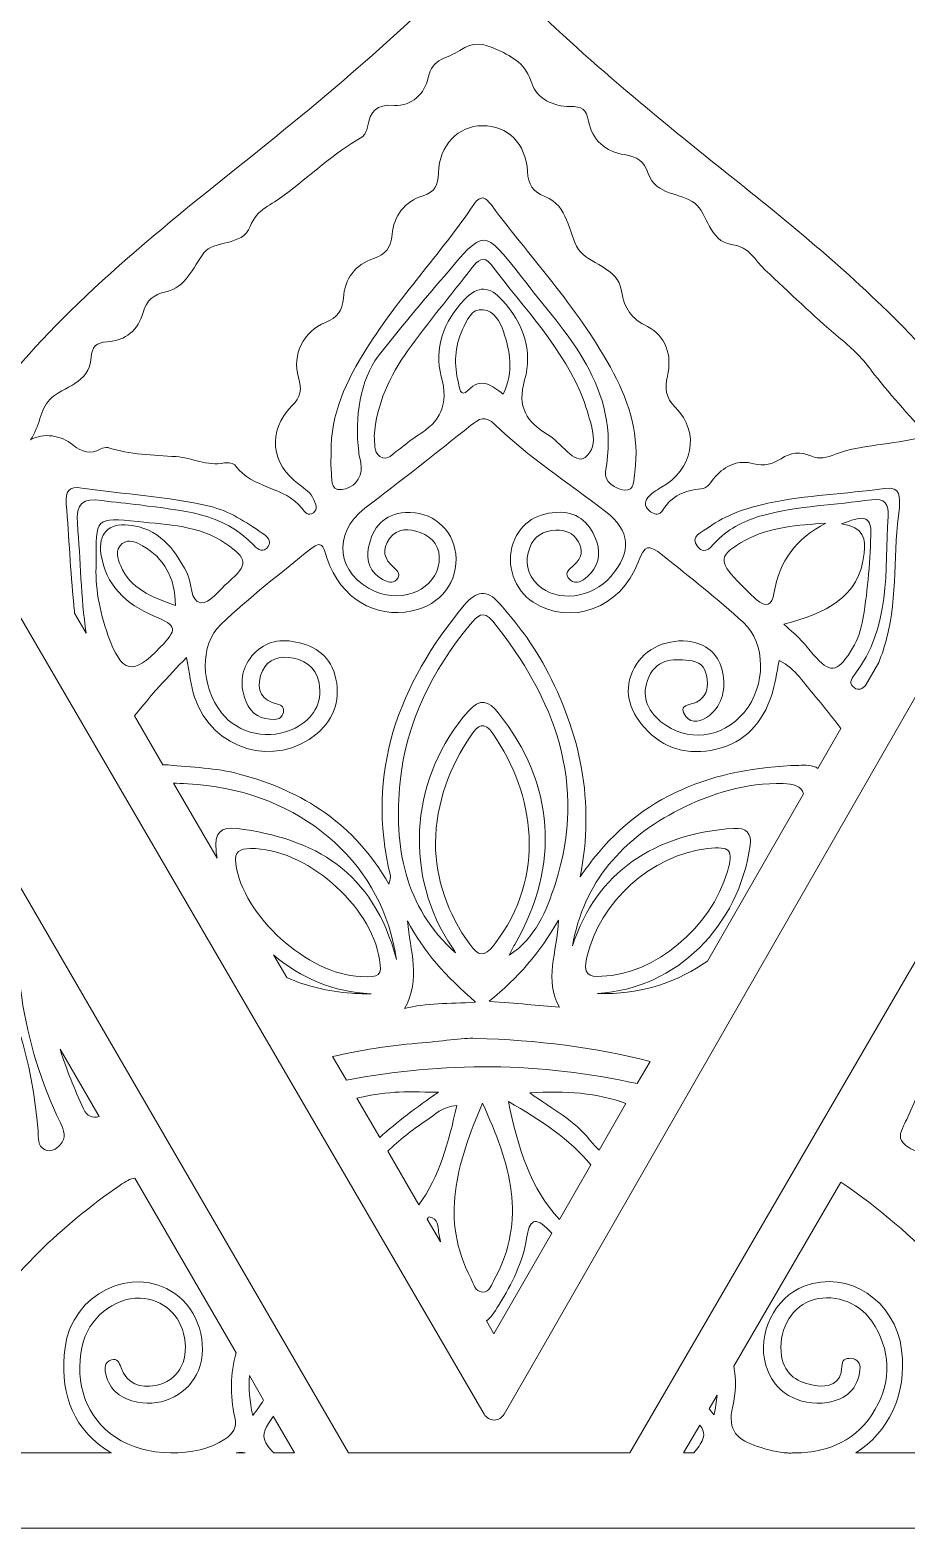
# Model space of a CAD drawing. Extents: x 13 to 5563, y -794 to -206.
# Drawn here: x 3843 to 4013.6, y -794.3 to -502.4 of the extents above; entities that cross this region are included whole.
import ezdxf

# ---------------------------------------------------------------- set-up
doc = ezdxf.new("R2010")
doc.units = 0
doc.header["$MEASUREMENT"] = 0
doc.layers.add('Layer 1', color=7, linetype='Continuous')

msp = doc.modelspace()

# ---------------------------------------------------------------- linework, layer by layer
at = {"layer": 'Layer 1', "lineweight": 0}
msp.add_lwpolyline([(3444.75, -794.32), (4419.25, -794.32), (4419.25, -205.68), (3444.75, -205.68), (3444.75, -794.32)], dxfattribs=at)
for points, knots in [([(3459.37, -220.3), (3459.37, -220.3), (3614.74, -220.3), (3614.74, -220.3), (3614.74, -220.3), (3751.76, -457.78), (3751.76, -457.78), (3751.77, -457.79), (3751.77, -457.79), (3751.77, -457.79), (3752.13, -458.41), (3752.79, -458.79), (3753.5, -458.79), (3754.22, -458.79), (3754.88, -458.41), (3755.24, -457.78), (3755.24, -457.78), (3892.45, -220.3), (3892.45, -220.3), (3892.45, -220.3), (3912.35, -220.3), (3912.35, -220.3), (3912.35, -220.3), (3766.42, -471.24), (3766.42, -471.24), (3766.42, -471.24), (3763.7, -475.92), (3763.7, -475.92), (3763.7, -475.92), (3762.06, -478.61), (3762.06, -478.61), (3761.63, -479.31), (3761.62, -480.2), (3762.04, -480.91), (3762.04, -480.91), (3763.36, -483.19), (3763.36, -483.19), (3763.36, -483.19), (3924.76, -760.62), (3924.76, -760.62), (3924.76, -760.62), (3931.46, -772.15), (3931.46, -772.15), (3931.86, -772.84), (3932.61, -773.27), (3933.41, -773.27), (3933.41, -773.27), (3933.41, -773.27), (3933.41, -773.27), (3934.22, -773.27), (3934.96, -772.84), (3935.36, -772.14), (3935.36, -772.14), (3942.02, -760.52), (3942.02, -760.52), (3942.02, -760.52), (4100.5, -483.93), (4100.5, -483.93), (4100.52, -483.88), (4100.55, -483.84), (4100.57, -483.79), (4100.57, -483.79), (4102.04, -480.76), (4102.04, -480.76), (4102.35, -480.14), (4102.34, -479.4), (4102.03, -478.78), (4102.03, -478.78), (4101.08, -476.85), (4101.08, -476.85), (4101.06, -476.81), (4101.04, -476.77), (4101.01, -476.73), (4101.01, -476.73), (3954.02, -220.3), (3954.02, -220.3), (3954.02, -220.3), (3970.38, -220.3), (3970.38, -220.3), (3970.38, -220.3), (4108.15, -459.06), (4108.15, -459.06), (4108.15, -459.06), (4108.15, -459.06), (4108.15, -459.07), (4108.51, -459.68), (4109.17, -460.06), (4109.88, -460.06), (4110.6, -460.06), (4111.26, -459.68), (4111.62, -459.06), (4111.62, -459.06), (4249.57, -220.3), (4249.57, -220.3), (4249.57, -220.3), (4404.63, -220.3), (4404.63, -220.3), (4404.63, -220.3), (4404.63, -243.59), (4404.63, -243.59), (4404.63, -243.59), (4267.88, -243.45), (4267.88, -243.45), (4267.88, -243.45), (4265.52, -243.45), (4265.52, -243.45), (4265.52, -243.45), (4265.52, -243.45), (4265.52, -243.45), (4264.79, -243.45), (4264.11, -243.85), (4263.76, -244.5), (4263.76, -244.5), (4262.44, -246.93), (4262.44, -246.93), (4262.44, -246.93), (4260.02, -251.16), (4260.02, -251.16), (4260.02, -251.16), (4114.9, -505.7), (4114.9, -505.7), (4114.54, -506.32), (4114.55, -507.09), (4114.91, -507.71), (4115.27, -508.32), (4115.93, -508.7), (4116.64, -508.7), (4116.64, -508.7), (4116.66, -508.7), (4116.66, -508.7), (4116.66, -508.7), (4404.63, -507.15), (4404.63, -507.15), (4404.63, -507.15), (4404.63, -536.28), (4404.63, -536.28), (4404.63, -536.28), (4402.11, -536.29), (4402.11, -536.29), (4402.11, -536.29), (4104.84, -537.49), (4104.84, -537.49), (4104.78, -537.49), (4104.73, -537.49), (4104.68, -537.5), (4104.68, -537.5), (4101.6, -537.73), (4101.6, -537.73), (4100.92, -537.78), (4100.29, -538.14), (4099.91, -538.72), (4099.91, -538.72), (4098.81, -540.36), (4098.81, -540.36), (4098.78, -540.4), (4098.76, -540.44), (4098.74, -540.48), (4098.74, -540.48), (4095.26, -546.45), (4095.26, -546.45), (4095.26, -546.45), (3959.86, -779.7), (3959.86, -779.7), (3959.86, -779.7), (3905.02, -779.7), (3905.02, -779.7), (3905.02, -779.7), (3766.73, -541.28), (3766.73, -541.28), (3766.7, -541.23), (3766.68, -541.19), (3766.65, -541.15), (3766.65, -541.15), (3764.92, -538.58), (3764.92, -538.58), (3764.53, -538.01), (3763.9, -537.65), (3763.21, -537.6), (3763.21, -537.6), (3761.23, -537.47), (3761.23, -537.47), (3761.19, -537.46), (3761.14, -537.46), (3761.09, -537.46), (3761.09, -537.46), (3754.18, -537.43), (3754.18, -537.43), (3754.18, -537.43), (3459.37, -536.12), (3459.37, -536.12), (3459.37, -536.12), (3459.37, -507.13), (3459.37, -507.13), (3459.37, -507.13), (3746.9, -508.68), (3746.9, -508.68), (3746.9, -508.68), (3746.91, -508.68), (3746.91, -508.68), (3747.62, -508.68), (3748.28, -508.3), (3748.64, -507.69), (3749.01, -507.07), (3749.01, -506.3), (3748.65, -505.68), (3748.65, -505.68), (3603.54, -251.16), (3603.54, -251.16), (3603.54, -251.16), (3601.15, -246.97), (3601.15, -246.97), (3601.15, -246.97), (3599.81, -244.5), (3599.81, -244.5), (3599.46, -243.85), (3598.78, -243.45), (3598.04, -243.45), (3598.04, -243.45), (3598.04, -243.45), (3598.04, -243.45), (3598.04, -243.45), (3595.68, -243.45), (3595.68, -243.45), (3595.68, -243.45), (3459.37, -243.59), (3459.37, -243.59), (3459.37, -243.59), (3459.37, -220.3), (3459.37, -220.3)], [0, 0, 0, 0, 1, 1, 1, 2, 2, 2, 3, 3, 3, 4, 4, 4, 5, 5, 5, 6, 6, 6, 7, 7, 7, 8, 8, 8, 9, 9, 9, 10, 10, 10, 11, 11, 11, 12, 12, 12, 13, 13, 13, 14, 14, 14, 15, 15, 15, 16, 16, 16, 17, 17, 17, 18, 18, 18, 19, 19, 19, 20, 20, 20, 21, 21, 21, 22, 22, 22, 23, 23, 23, 24, 24, 24, 25, 25, 25, 26, 26, 26, 27, 27, 27, 28, 28, 28, 29, 29, 29, 30, 30, 30, 31, 31, 31, 32, 32, 32, 33, 33, 33, 34, 34, 34, 35, 35, 35, 36, 36, 36, 37, 37, 37, 38, 38, 38, 39, 39, 39, 40, 40, 40, 41, 41, 41, 42, 42, 42, 43, 43, 43, 44, 44, 44, 45, 45, 45, 46, 46, 46, 47, 47, 47, 48, 48, 48, 49, 49, 49, 50, 50, 50, 51, 51, 51, 52, 52, 52, 53, 53, 53, 54, 54, 54, 55, 55, 55, 56, 56, 56, 57, 57, 57, 58, 58, 58, 59, 59, 59, 60, 60, 60, 61, 61, 61, 62, 62, 62, 63, 63, 63, 64, 64, 64, 65, 65, 65, 66, 66, 66, 67, 67, 67, 68, 68, 68, 69, 69, 69, 70, 70, 70, 71, 71, 71, 72, 72, 72, 73, 73, 73, 74, 74, 74, 75, 75, 75, 76, 76, 76, 76]), ([(4032.1, -584.13), (4027.04, -575.99), (4021.02, -568.47), (4014.23, -561.44), (4003.28, -550.1), (3991.11, -540.16), (3978.81, -530.34), (3963.63, -518.21), (3948.62, -505.87), (3934.99, -491.95), (3930.68, -487.56), (3929.92, -487.68), (3925.78, -492.03), (3918.98, -499.19), (3911.57, -505.7), (3904.11, -512.15), (3886.5, -527.37), (3867.43, -540.86), (3850.78, -557.22), (3843.42, -564.46), (3836.74, -572.19), (3831.07, -580.6), (3831.07, -580.6), (3772.41, -479.77), (3772.41, -479.77), (3772.41, -479.77), (3776.06, -473.49), (3776.06, -473.49), (3776.06, -473.49), (3808.72, -417.32), (3808.72, -417.32), (3809.91, -417.13), (3811.11, -416.93), (3812.3, -416.73), (3830.01, -413.65), (3848.31, -412.28), (3863.06, -400.08), (3865.67, -397.92), (3866.79, -399.86), (3867.65, -402.05), (3872.05, -413.26), (3879.8, -421.95), (3888.88, -429.46), (3901.16, -439.59), (3913.76, -449.34), (3926.14, -459.35), (3929.34, -461.94), (3932, -461.59), (3935.13, -459.2), (3948.91, -448.67), (3962.56, -437.97), (3975.58, -426.52), (3983.25, -419.78), (3989.57, -411.96), (3993.37, -402.37), (3994.71, -398.97), (3996.24, -398.43), (3999.17, -400.75), (4006.51, -406.55), (4014.9, -410.31), (4024.01, -412.24), (4034.75, -414.51), (4045.57, -416.31), (4056.41, -417.93), (4056.41, -417.93), (4087.65, -472.44), (4087.65, -472.44), (4087.65, -472.44), (4091.88, -479.81), (4091.88, -479.81), (4091.88, -479.81), (4032.1, -584.13), (4032.1, -584.13)], [0, 0, 0, 0, 1, 1, 1, 2, 2, 2, 3, 3, 3, 4, 4, 4, 5, 5, 5, 6, 6, 6, 7, 7, 7, 8, 8, 8, 9, 9, 9, 10, 10, 10, 11, 11, 11, 12, 12, 12, 13, 13, 13, 14, 14, 14, 15, 15, 15, 16, 16, 16, 17, 17, 17, 18, 18, 18, 19, 19, 19, 20, 20, 20, 21, 21, 21, 22, 22, 22, 23, 23, 23, 24, 24, 24, 24]), ([(4016.37, -581.77), (4011.1, -583.26), (4004.91, -583.12), (3999.91, -585.07), (3998.18, -585.75), (3996.8, -586.13), (3995.09, -585.38), (3993.1, -584.5), (3991.11, -584.75), (3989.29, -585.93), (3987.65, -586.98), (3985.99, -587.48), (3983.99, -586.92), (3980.97, -586.09), (3978.5, -587.22), (3976.47, -589.47), (3975.64, -590.37), (3975.09, -591.71), (3973.7, -591.82), (3970.58, -592.08), (3967.98, -593.16), (3966.28, -595.96), (3965.66, -596.99), (3964.78, -596.88), (3963.89, -596.27), (3962.8, -595.52), (3962.51, -594.48), (3963.35, -593.49), (3964.02, -592.7), (3964.97, -592.08), (3965.89, -591.57), (3972.11, -588.08), (3973.63, -580.93), (3968.73, -575.98), (3966.71, -573.94), (3966.64, -572.25), (3967.18, -569.83), (3968.09, -565.79), (3966.89, -562.03), (3963.26, -560.17), (3960.14, -558.56), (3958.75, -556.76), (3958.24, -553.26), (3957.55, -548.54), (3951.63, -547.96), (3949.85, -545.14), (3947.72, -541.76), (3947.96, -536.68), (3943.27, -534.81), (3940.86, -533.86), (3940.07, -532.53), (3939.91, -529.99), (3939.57, -524.4), (3936.06, -521.04), (3931.13, -521.05), (3926.41, -521.06), (3922.74, -524.75), (3922.55, -530.27), (3922.47, -532.65), (3921.95, -533.93), (3919.57, -534.68), (3915.98, -535.81), (3913.85, -538.58), (3913.52, -542.26), (3913.28, -544.81), (3912.34, -546.1), (3909.92, -546.92), (3906.36, -548.12), (3904.27, -550.88), (3904.05, -554.62), (3903.89, -557.17), (3902.87, -558.4), (3900.53, -559.38), (3896.23, -561.17), (3894.03, -565.62), (3895.29, -570.08), (3895.96, -572.45), (3895.82, -573.84), (3893.95, -575.72), (3889.17, -580.52), (3889.93, -586.97), (3895.43, -590.96), (3896.59, -591.8), (3897.68, -592.56), (3898.26, -593.92), (3898.64, -594.81), (3899.15, -595.71), (3898.19, -596.45), (3897.13, -597.27), (3896.54, -596.34), (3895.97, -595.6), (3892.67, -591.3), (3886.25, -591.84), (3883.05, -587.3), (3882.72, -586.82), (3881.54, -586.63), (3880.85, -586.77), (3877.51, -587.46), (3874.49, -585.74), (3871.47, -585.53), (3866.95, -585.23), (3862.5, -585.12), (3858.14, -583.78), (3857.75, -583.66), (3857.17, -583.82), (3856.78, -584.04), (3854.74, -585.17), (3853.15, -584.66), (3851.35, -583.23), (3848.99, -581.36), (3845.64, -580.83), (3843.06, -582.25), (3844.89, -579.83), (3844.96, -576.27), (3846.84, -574.38), (3849.48, -571.72), (3854.59, -571.44), (3854.9, -566.22), (3855.03, -564.14), (3855.87, -563.29), (3858.02, -563.15), (3861.61, -562.91), (3864.08, -560.89), (3865.04, -557.41), (3865.7, -555.03), (3867.04, -553.97), (3869.45, -553.4), (3873.43, -552.47), (3874.66, -548.82), (3876.84, -545.83), (3878.71, -543.28), (3884.38, -544.63), (3885.89, -540.68), (3887.23, -537.22), (3890.05, -536.48), (3892.53, -534.59), (3897.53, -530.78), (3902.13, -526.42), (3907.66, -523.24), (3908.23, -522.91), (3908.64, -521.97), (3908.75, -521.25), (3909.22, -518.25), (3910.48, -516.86), (3913.9, -517.07), (3917.35, -517.27), (3919.92, -514.83), (3920.55, -511.64), (3921.31, -507.84), (3924.42, -507.93), (3926.72, -506.39), (3929.43, -504.58), (3931.19, -504.95), (3934.03, -506.25), (3937.28, -507.73), (3939.57, -509.08), (3940.74, -512.73), (3941.75, -515.88), (3944.96, -517.28), (3948.19, -517.3), (3950.47, -517.31), (3951.37, -517.78), (3951.81, -520.17), (3952.48, -523.86), (3955.18, -526.11), (3958.79, -526.68), (3961.23, -527.06), (3962.6, -527.95), (3963.42, -530.33), (3964.92, -534.72), (3969.86, -534.05), (3972.5, -536.14), (3975.07, -538.18), (3975.24, -543.57), (3979.67, -544.17), (3983.24, -544.64), (3984.11, -547.25), (3986.2, -549.17), (3990.93, -553.52), (3995.53, -558.09), (4000.41, -562.16), (4002.89, -564.23), (4004.85, -566), (4006.83, -568.66), (4010.19, -573.17), (4014.18, -577.26), (4017.83, -581.61), (4017.36, -581.59), (4016.88, -581.62), (4016.37, -581.77)], [0, 0, 0, 0, 1, 1, 1, 2, 2, 2, 3, 3, 3, 4, 4, 4, 5, 5, 5, 6, 6, 6, 7, 7, 7, 8, 8, 8, 9, 9, 9, 10, 10, 10, 11, 11, 11, 12, 12, 12, 13, 13, 13, 14, 14, 14, 15, 15, 15, 16, 16, 16, 17, 17, 17, 18, 18, 18, 19, 19, 19, 20, 20, 20, 21, 21, 21, 22, 22, 22, 23, 23, 23, 24, 24, 24, 25, 25, 25, 26, 26, 26, 27, 27, 27, 28, 28, 28, 29, 29, 29, 30, 30, 30, 31, 31, 31, 32, 32, 32, 33, 33, 33, 34, 34, 34, 35, 35, 35, 36, 36, 36, 37, 37, 37, 38, 38, 38, 39, 39, 39, 40, 40, 40, 41, 41, 41, 42, 42, 42, 43, 43, 43, 44, 44, 44, 45, 45, 45, 46, 46, 46, 47, 47, 47, 48, 48, 48, 49, 49, 49, 50, 50, 50, 51, 51, 51, 52, 52, 52, 53, 53, 53, 54, 54, 54, 55, 55, 55, 56, 56, 56, 57, 57, 57, 58, 58, 58, 59, 59, 59, 60, 60, 60, 61, 61, 61, 62, 62, 62, 63, 63, 63, 63]), ([(3938.74, -550.51), (3931.3, -540.94), (3931.52, -541.1), (3923.72, -550.33), (3919.36, -555.49), (3914.83, -560.74), (3910.82, -565.97), (3907.34, -570.5), (3906.19, -577.95), (3907.02, -584.62), (3907.13, -585.54), (3907.45, -586.45), (3907.5, -587.37), (3907.66, -590.03), (3905.89, -591.7), (3903.73, -591.93), (3901.18, -592.21), (3901.94, -589.6), (3901.69, -588.09), (3901.52, -587.03), (3901.66, -585.92), (3901.66, -584.83), (3901.48, -577.18), (3904.68, -570.64), (3908.6, -564.4), (3914.81, -554.53), (3922.92, -546.06), (3929.43, -536.41), (3930.84, -534.33), (3931.77, -535.01), (3932.87, -536.49), (3940.94, -547.31), (3950.3, -557.2), (3956.67, -569.24), (3959.84, -575.24), (3961.73, -581.63), (3960.82, -588.53), (3960.63, -589.89), (3960.86, -592.26), (3958.78, -592.05), (3957.06, -591.87), (3954.73, -590.35), (3955.1, -588.42), (3958.16, -572.04), (3947.46, -561.73), (3938.74, -550.51)], [0, 0, 0, 0, 1, 1, 1, 2, 2, 2, 3, 3, 3, 4, 4, 4, 5, 5, 5, 6, 6, 6, 7, 7, 7, 8, 8, 8, 9, 9, 9, 10, 10, 10, 11, 11, 11, 12, 12, 12, 13, 13, 13, 14, 14, 14, 15, 15, 15, 15]), ([(3935, -555.04), (3932.55, -552.33), (3930.31, -552.08), (3927.6, -554.94), (3923.51, -559.25), (3921.62, -564.44), (3923.11, -569.91), (3924.61, -575.42), (3922.95, -578.71), (3918.5, -581.4), (3917.17, -582.2), (3916.06, -583.34), (3914.76, -584.18), (3913.67, -584.88), (3912.75, -586.55), (3911.16, -585.48), (3909.83, -584.58), (3910.27, -582.95), (3910.05, -581.51), (3910.49, -575.32), (3913.04, -569.83), (3916.61, -564.87), (3920.59, -559.34), (3924.94, -554.07), (3929.13, -548.7), (3930.16, -547.38), (3931.34, -546.13), (3932.81, -548.1), (3939.24, -556.71), (3947.03, -564.41), (3950.92, -574.76), (3950.97, -574.91), (3951.06, -575.04), (3951.1, -575.19), (3952.07, -578.77), (3954.22, -583.29), (3951.15, -585.67), (3949.11, -587.25), (3946.4, -582.73), (3943.82, -581.2), (3939.82, -578.84), (3937.79, -575.91), (3939.35, -570.54), (3940.98, -564.95), (3939.03, -559.5), (3935, -555.04)], [0, 0, 0, 0, 1, 1, 1, 2, 2, 2, 3, 3, 3, 4, 4, 4, 5, 5, 5, 6, 6, 6, 7, 7, 7, 8, 8, 8, 9, 9, 9, 10, 10, 10, 11, 11, 11, 12, 12, 12, 13, 13, 13, 14, 14, 14, 15, 15, 15, 15]), ([(3935.16, -573.37), (3932.97, -571.66), (3930.96, -569.95), (3928.3, -572.61), (3926.79, -574.11), (3926.65, -571.96), (3926.46, -571.2), (3925.55, -567.66), (3925.67, -564.11), (3927.25, -560.77), (3928.09, -559.01), (3928.96, -556.62), (3931.3, -556.89), (3933.36, -557.13), (3934.6, -559.23), (3935.21, -561.13), (3936.46, -564.94), (3937.33, -568.85), (3935.16, -573.37)], [0, 0, 0, 0, 1, 1, 1, 2, 2, 2, 3, 3, 3, 4, 4, 4, 5, 5, 5, 6, 6, 6, 6]), ([(3996.49, -646.29), (3995.5, -645.62), (3993.96, -645.65), (3992.76, -645.69), (3976.26, -646.19), (3961.94, -651.37), (3951.76, -665.21), (3951.23, -665.94), (3950.69, -666.67), (3950.15, -667.41), (3953.11, -652.76), (3950.18, -639.34), (3943.37, -626.58), (3940.95, -622.05), (3937.83, -617.96), (3934.41, -614.1), (3931.95, -611.32), (3929.95, -611.64), (3927.6, -614.47), (3914.79, -629.91), (3908.31, -647.01), (3913.22, -667.25), (3913.28, -667.52), (3913.12, -667.84), (3912.92, -668.87), (3906.21, -657.08), (3896.12, -650.68), (3883.76, -647.39), (3879.19, -646.17), (3874.52, -646.06), (3869.88, -645.62), (3869.52, -645.58), (3869.19, -645.57), (3868.87, -645.57), (3868.87, -645.57), (3863.34, -636.07), (3863.34, -636.07), (3866.44, -632.15), (3869.84, -628.37), (3873.48, -624.66), (3874.08, -627.69), (3874.31, -630.14), (3875.06, -632.42), (3878.43, -642.71), (3890.83, -646.35), (3898.93, -639.46), (3902.49, -636.43), (3903.59, -632.46), (3902.39, -628.06), (3901.28, -624), (3897.97, -622.13), (3894.06, -621.53), (3890.77, -621.02), (3887.84, -622.1), (3885.85, -624.88), (3883.98, -627.49), (3883.88, -630.4), (3885.09, -633.33), (3886.11, -635.78), (3888.09, -636.8), (3890.66, -636.75), (3891.5, -636.73), (3892.15, -636.29), (3892.35, -635.42), (3892.58, -634.46), (3892.04, -633.95), (3891.19, -633.75), (3888.14, -633.05), (3887.06, -631.15), (3887.91, -628.21), (3888.68, -625.56), (3890.77, -624.43), (3893.28, -624.65), (3896.25, -624.92), (3898.72, -626.39), (3899.29, -629.62), (3900, -633.66), (3898.18, -636.56), (3894.64, -638.42), (3889.84, -640.96), (3883.48, -639.61), (3880.29, -635.43), (3876.29, -630.19), (3875.91, -622.29), (3880.22, -618.19), (3885.74, -612.95), (3891.81, -608.28), (3897.72, -603.47), (3900.29, -601.37), (3900.35, -603.94), (3900.87, -605.42), (3903.59, -613.14), (3910.08, -617.13), (3917.45, -615.6), (3923.02, -614.44), (3926.52, -609.83), (3925.92, -604.46), (3925.38, -599.58), (3921.2, -596.09), (3916.14, -596.41), (3911.91, -596.67), (3909.74, -599.34), (3908.94, -603.2), (3908.4, -605.85), (3909.18, -608.16), (3911.77, -609.51), (3912.6, -609.95), (3913.58, -610.32), (3914.36, -609.55), (3915.27, -608.67), (3914.7, -607.8), (3913.94, -607.19), (3911.91, -605.53), (3911.48, -603.6), (3913.04, -601.48), (3914.6, -599.35), (3916.84, -599.54), (3918.97, -600.32), (3921.58, -601.27), (3922.99, -603.15), (3922.69, -606.08), (3922.16, -611.24), (3915.73, -614.22), (3910.26, -611.82), (3902.7, -608.51), (3901.76, -600.55), (3908.25, -595.58), (3915.17, -590.29), (3922.04, -584.93), (3928.82, -579.46), (3930.52, -578.09), (3931.69, -577.45), (3933.53, -579.24), (3940.12, -585.66), (3947.89, -590.63), (3955.13, -596.25), (3959.97, -599.99), (3960.28, -604), (3956.15, -608.87), (3952.46, -613.21), (3945.67, -614), (3941.97, -610.55), (3939.77, -608.48), (3939.35, -605.95), (3940.33, -603.28), (3941.15, -601.02), (3943.02, -599.95), (3945.44, -599.88), (3947.28, -599.82), (3948.82, -600.35), (3949.78, -602.04), (3950.77, -603.78), (3950.54, -605.31), (3949.01, -606.63), (3948.06, -607.45), (3946.78, -608.35), (3948.25, -609.59), (3949.4, -610.56), (3950.66, -609.76), (3951.59, -608.91), (3953.64, -607.06), (3954.24, -604.71), (3953.39, -602.11), (3952.26, -598.69), (3949.91, -596.4), (3946.24, -596.38), (3942.04, -596.35), (3938.67, -598.23), (3937.13, -602.38), (3935.59, -606.53), (3937.39, -611.61), (3940.98, -613.9), (3948.34, -618.6), (3958.05, -615.11), (3961.47, -606.11), (3962.76, -602.71), (3963.41, -602.49), (3966.22, -604.75), (3971.56, -609.03), (3976.93, -613.26), (3981.99, -617.88), (3986.36, -621.86), (3986.42, -630.19), (3982.11, -635.36), (3977.86, -640.46), (3970.89, -641.28), (3965.91, -637.18), (3963.11, -634.89), (3961.96, -632.04), (3963.55, -628.49), (3965.29, -624.61), (3968.68, -624.94), (3971.96, -625.34), (3973.93, -625.57), (3974.74, -627.2), (3974.92, -629.04), (3975.1, -630.86), (3974.63, -632.44), (3972.85, -633.36), (3971.67, -633.97), (3968.99, -633.81), (3970.73, -636.14), (3971.88, -637.67), (3973.92, -637.18), (3975.36, -635.96), (3978.01, -633.71), (3978.54, -630.71), (3977.88, -627.47), (3977.23, -624.22), (3975.14, -622.27), (3971.94, -621.64), (3967.47, -620.76), (3962.66, -622.9), (3960.72, -626.63), (3958.47, -630.94), (3959.64, -634.87), (3962.61, -638.27), (3966.33, -642.54), (3971.27, -643.78), (3976.63, -642.57), (3982.27, -641.29), (3985.71, -637.35), (3987.47, -631.98), (3988.14, -629.93), (3988.41, -627.74), (3988.94, -625.24), (3992.16, -626.89), (3993.89, -629.85), (3996, -632.31), (3997.73, -634.33), (3999.38, -636.4), (4000.95, -638.51), (4000.95, -638.51), (3996.49, -646.29), (3996.49, -646.29)], [0, 0, 0, 0, 1, 1, 1, 2, 2, 2, 3, 3, 3, 4, 4, 4, 5, 5, 5, 6, 6, 6, 7, 7, 7, 8, 8, 8, 9, 9, 9, 10, 10, 10, 11, 11, 11, 12, 12, 12, 13, 13, 13, 14, 14, 14, 15, 15, 15, 16, 16, 16, 17, 17, 17, 18, 18, 18, 19, 19, 19, 20, 20, 20, 21, 21, 21, 22, 22, 22, 23, 23, 23, 24, 24, 24, 25, 25, 25, 26, 26, 26, 27, 27, 27, 28, 28, 28, 29, 29, 29, 30, 30, 30, 31, 31, 31, 32, 32, 32, 33, 33, 33, 34, 34, 34, 35, 35, 35, 36, 36, 36, 37, 37, 37, 38, 38, 38, 39, 39, 39, 40, 40, 40, 41, 41, 41, 42, 42, 42, 43, 43, 43, 44, 44, 44, 45, 45, 45, 46, 46, 46, 47, 47, 47, 48, 48, 48, 49, 49, 49, 50, 50, 50, 51, 51, 51, 52, 52, 52, 53, 53, 53, 54, 54, 54, 55, 55, 55, 56, 56, 56, 57, 57, 57, 58, 58, 58, 59, 59, 59, 60, 60, 60, 61, 61, 61, 62, 62, 62, 63, 63, 63, 64, 64, 64, 65, 65, 65, 66, 66, 66, 67, 67, 67, 68, 68, 68, 69, 69, 69, 70, 70, 70, 71, 71, 71, 72, 72, 72, 73, 73, 73, 74, 74, 74, 75, 75, 75, 76, 76, 76, 77, 77, 77, 78, 78, 78, 78]), ([(3851.52, -614.26), (3850.84, -607.79), (3850.6, -601.26), (3850.05, -594.77), (3849.83, -592.31), (3850.58, -591.27), (3853.12, -591.65), (3861.4, -592.9), (3869.79, -593.24), (3877.98, -595.21), (3881.91, -596.16), (3885.03, -598.26), (3888.22, -600.43), (3889.12, -601.04), (3890.16, -601.86), (3889.36, -603.07), (3888.53, -604.32), (3887.43, -603.75), (3886.63, -602.88), (3880.62, -596.28), (3872.33, -596.08), (3864.37, -594.95), (3861.92, -594.6), (3859.43, -594.45), (3856.98, -594.07), (3853.37, -593.51), (3851.87, -594.62), (3852.22, -598.59), (3852.85, -605.7), (3852.87, -612.86), (3853.95, -619.94), (3853.95, -619.94), (3851.67, -616.01), (3851.67, -616.01), (3851.62, -615.42), (3851.58, -614.83), (3851.52, -614.26)], [0, 0, 0, 0, 1, 1, 1, 2, 2, 2, 3, 3, 3, 4, 4, 4, 5, 5, 5, 6, 6, 6, 7, 7, 7, 8, 8, 8, 9, 9, 9, 10, 10, 10, 11, 11, 11, 12, 12, 12, 12]), ([(4005.76, -630.1), (4005.2, -630.76), (4004.48, -631.22), (4003.51, -630.55), (4002.5, -629.84), (4002.93, -628.84), (4003.53, -628.09), (4010.77, -618.86), (4009.49, -607.82), (4010.16, -597.19), (4010.31, -594.85), (4009.49, -593.54), (4006.97, -593.92), (3999.89, -594.97), (3992.68, -595.09), (3985.74, -596.98), (3982.41, -597.89), (3979.36, -599.38), (3976.83, -601.87), (3975.85, -602.83), (3974.56, -604.96), (3973.07, -603.09), (3971.38, -600.99), (3973.97, -600.24), (3975.16, -599.35), (3978.59, -596.78), (3982.62, -595.55), (3986.75, -594.63), (3994.22, -592.96), (4001.88, -592.82), (4009.42, -591.74), (4012.91, -591.23), (4012.24, -593.61), (4012.39, -595.47), (4011.08, -603.98), (4012.04, -612.64), (4009.85, -621.01), (4009.43, -622.6), (4008.95, -624.15), (4008.32, -625.64), (4008.32, -625.64), (4005.76, -630.1), (4005.76, -630.1)], [0, 0, 0, 0, 1, 1, 1, 2, 2, 2, 3, 3, 3, 4, 4, 4, 5, 5, 5, 6, 6, 6, 7, 7, 7, 8, 8, 8, 9, 9, 9, 10, 10, 10, 11, 11, 11, 12, 12, 12, 13, 13, 13, 14, 14, 14, 14]), ([(3862.18, -598.86), (3858.25, -598.5), (3856.25, -600.53), (3856.82, -604.45), (3857.71, -610.65), (3861.68, -614.25), (3867.19, -616.61), (3871.7, -618.55), (3871.75, -619.13), (3868.38, -622.68), (3863.05, -628.29), (3860.85, -627.84), (3858.17, -620.29), (3856.5, -615.57), (3855.61, -610.66), (3855.9, -606.29), (3855.76, -597.45), (3855.78, -597.3), (3864.06, -598.2), (3869.89, -598.83), (3875.92, -598.89), (3881.08, -602.43), (3885.45, -605.44), (3885.58, -606.57), (3881.64, -609.99), (3879.9, -611.5), (3877.88, -614.21), (3876.29, -614.01), (3874.1, -613.73), (3874.6, -610.15), (3873.54, -608.14), (3871.04, -603.39), (3868.05, -599.4), (3862.18, -598.86)], [0, 0, 0, 0, 1, 1, 1, 2, 2, 2, 3, 3, 3, 4, 4, 4, 5, 5, 5, 6, 6, 6, 7, 7, 7, 8, 8, 8, 9, 9, 9, 10, 10, 10, 11, 11, 11, 11]), ([(4005.5, -604.33), (4005.79, -601.64), (4005.5, -599.28), (4001.08, -598.65), (4004.91, -597.15), (4006.99, -596.57), (4006.8, -600.93), (4006.56, -606.65), (4006.16, -612.33), (4005.09, -617.95), (4004.71, -619.97), (4003.95, -621.81), (4002.84, -623.52), (4000.1, -627.71), (3998.88, -627.81), (3995.58, -624.11), (3994.75, -623.18), (3994.03, -622.16), (3993.18, -621.27), (3992.34, -620.38), (3991.39, -619.61), (3989.86, -618.21), (3997.86, -615.97), (4004.54, -613.21), (4005.5, -604.33)], [0, 0, 0, 0, 1, 1, 1, 2, 2, 2, 3, 3, 3, 4, 4, 4, 5, 5, 5, 6, 6, 6, 7, 7, 7, 8, 8, 8, 8]), ([(3840.98, -687.45), (3841.09, -688.6), (3841.21, -689.75), (3841.38, -690.92), (3842.61, -699.48), (3845.22, -707.58), (3848.91, -715.37), (3849.61, -716.84), (3850.18, -718.27), (3848.84, -719.67), (3848.05, -720.5), (3847.06, -721.13), (3845.93, -720.62), (3844.32, -719.9), (3844.67, -718.27), (3844.56, -716.93), (3842.29, -689.41), (3829.75, -668.51), (3804.96, -655.55), (3802.48, -654.25), (3801.32, -653), (3803.14, -650.17), (3804.38, -648.25), (3803.98, -645.94), (3802.85, -643.91), (3802.13, -642.62), (3801.79, -641.39), (3802.48, -639.94), (3804.12, -636.52), (3803.19, -633.57), (3800.56, -631.07), (3799.61, -630.17), (3798.99, -629.24), (3798.9, -627.88), (3798.53, -621.76), (3792.79, -617.97), (3791.97, -612.03), (3791.95, -611.9), (3791.78, -611.78), (3791.66, -611.69), (3789.82, -610.43), (3789.3, -608.79), (3789.4, -606.51), (3789.53, -603.94), (3789.23, -600.94), (3787.62, -599.16), (3788.51, -599.52), (3789.16, -600.23), (3789.69, -601.43), (3789.75, -601.57), (3789.88, -601.67), (3789.97, -601.79), (3790.65, -602.79), (3791.52, -603.39), (3792.47, -603.8), (3792.47, -603.8), (3840.98, -687.45), (3840.98, -687.45)], [0, 0, 0, 0, 1, 1, 1, 2, 2, 2, 3, 3, 3, 4, 4, 4, 5, 5, 5, 6, 6, 6, 7, 7, 7, 8, 8, 8, 9, 9, 9, 10, 10, 10, 11, 11, 11, 12, 12, 12, 13, 13, 13, 14, 14, 14, 15, 15, 15, 16, 16, 16, 17, 17, 17, 18, 18, 18, 19, 19, 19, 19]), ([(3987.92, -612.17), (3987.57, -614.44), (3986.34, -615.1), (3984.47, -613.37), (3983.22, -612.22), (3981.99, -611.04), (3980.81, -609.82), (3977.02, -605.88), (3977.27, -604.59), (3982.25, -601.86), (3987.14, -599.19), (3992.54, -598.87), (3998.05, -598.51), (3992.3, -601.44), (3988.9, -605.85), (3987.92, -612.17)], [0, 0, 0, 0, 1, 1, 1, 2, 2, 2, 3, 3, 3, 4, 4, 4, 5, 5, 5, 5]), ([(4075.18, -599.03), (4075.36, -599.01), (4075.54, -599), (4075.72, -598.98), (4073.95, -600.74), (4073.2, -603.74), (4073.05, -606.31), (4072.97, -607.82), (4073.32, -609.4), (4071.86, -610.61), (4067.44, -614.28), (4068.61, -621.1), (4063.99, -624.77), (4063.4, -625.24), (4063.66, -626.85), (4063.63, -627.93), (4063.61, -628.88), (4063.63, -629.79), (4062.75, -630.44), (4055.69, -635.66), (4062.49, -643.6), (4059.06, -649.55), (4058.91, -649.8), (4059.27, -650.48), (4059.56, -650.81), (4061.61, -653.17), (4060.13, -654.04), (4058.05, -655.14), (4046.15, -661.43), (4036.05, -669.76), (4028.96, -681.42), (4022.26, -692.43), (4018.74, -704.39), (4017.96, -717.2), (4017.88, -718.54), (4018.35, -720.17), (4016.49, -720.72), (4015.32, -721.07), (4014.42, -720.35), (4013.53, -719.69), (4012.03, -718.56), (4012.51, -717.28), (4013.16, -715.95), (4013.44, -715.4), (4013.7, -714.83), (4013.97, -714.27), (4017.32, -707.06), (4019.58, -699.91), (4020.74, -692.81), (4020.74, -692.81), (4075.18, -599.03), (4075.18, -599.03)], [0, 0, 0, 0, 1, 1, 1, 2, 2, 2, 3, 3, 3, 4, 4, 4, 5, 5, 5, 6, 6, 6, 7, 7, 7, 8, 8, 8, 9, 9, 9, 10, 10, 10, 11, 11, 11, 12, 12, 12, 13, 13, 13, 14, 14, 14, 15, 15, 15, 16, 16, 16, 17, 17, 17, 17]), ([(3871.34, -614.57), (3866.6, -612.84), (3862.52, -611.26), (3860.66, -606.81), (3860.1, -605.45), (3859.44, -603.7), (3860.95, -602.48), (3862.25, -601.43), (3863.75, -602.24), (3864.89, -602.89), (3869.12, -605.31), (3871.25, -609.03), (3871.34, -614.57)], [0, 0, 0, 0, 1, 1, 1, 2, 2, 2, 3, 3, 3, 4, 4, 4, 4]), ([(3945.34, -668.69), (3943.62, -674.03), (3941.44, -679.39), (3936.34, -682.69), (3936.61, -681.98), (3937.02, -681.31), (3937.41, -680.63), (3946.34, -665.01), (3945.21, -649.35), (3934.23, -635.49), (3932.27, -633.02), (3930.7, -632.53), (3928.34, -635.2), (3917.36, -647.66), (3915.7, -665.67), (3924.36, -679.88), (3924.85, -680.68), (3925.48, -681.42), (3925.91, -682.25), (3915.86, -673.3), (3913.85, -661.45), (3915.1, -648.91), (3916.25, -637.35), (3921.31, -627.18), (3928.76, -618.24), (3930.05, -616.69), (3931.25, -615.21), (3933.14, -617.57), (3945.26, -632.69), (3951.58, -649.27), (3945.34, -668.69)], [0, 0, 0, 0, 1, 1, 1, 2, 2, 2, 3, 3, 3, 4, 4, 4, 5, 5, 5, 6, 6, 6, 7, 7, 7, 8, 8, 8, 9, 9, 9, 10, 10, 10, 10]), ([(3928.66, -680.57), (3924.37, -674.59), (3922.03, -668), (3921.97, -660.84), (3922.14, -652.93), (3924.67, -646.04), (3928.97, -639.75), (3930.21, -637.92), (3931.47, -637.03), (3933.15, -639.48), (3941.28, -651.38), (3943.79, -667.19), (3933.39, -680.66), (3931.41, -683.23), (3930.32, -682.89), (3928.66, -680.57)], [0, 0, 0, 0, 1, 1, 1, 2, 2, 2, 3, 3, 3, 4, 4, 4, 5, 5, 5, 5]), ([(3883.33, -657.98), (3880.2, -657.57), (3878.85, -658.88), (3879.24, -662.33), (3879.29, -662.8), (3879.36, -663.28), (3879.44, -663.75), (3879.44, -663.75), (3870.97, -649.18), (3870.97, -649.18), (3871.69, -649.18), (3872.59, -649.22), (3873.71, -649.28), (3893.8, -650.3), (3909.8, -662.68), (3913.75, -680.27), (3914.03, -681.5), (3914.23, -682.58), (3914.38, -683.55), (3909.84, -666.23), (3898.42, -659.98), (3883.33, -657.98)], [0, 0, 0, 0, 1, 1, 1, 2, 2, 2, 3, 3, 3, 4, 4, 4, 5, 5, 5, 6, 6, 6, 7, 7, 7, 7]), ([(3974.99, -683.82), (3969.37, -687.72), (3962.71, -690.13), (3955.23, -690.16), (3954.6, -690.16), (3954.04, -690.15), (3953.51, -690.13), (3969.04, -689.3), (3981.1, -676.83), (3983.28, -661.32), (3983.62, -658.9), (3982.46, -657.81), (3980.1, -657.97), (3964.72, -659.01), (3953.32, -666.43), (3948.67, -680.86), (3950.85, -668.46), (3958.45, -659.91), (3969.53, -654.28), (3975.77, -651.11), (3982.5, -649.09), (3989.69, -649.24), (3991.67, -649.28), (3993.26, -649.64), (3993.65, -651.26), (3993.65, -651.26), (3974.99, -683.82), (3974.99, -683.82)], [0, 0, 0, 0, 1, 1, 1, 2, 2, 2, 3, 3, 3, 4, 4, 4, 5, 5, 5, 6, 6, 6, 7, 7, 7, 8, 8, 8, 9, 9, 9, 9]), ([(3907.42, -686.86), (3897.06, -686.44), (3884.47, -675), (3883.06, -664.87), (3882.71, -662.36), (3883.92, -661.95), (3885.94, -661.91), (3896.48, -661.7), (3909.43, -672.83), (3911.08, -683.55), (3911.56, -686.68), (3911.19, -687.01), (3907.42, -686.86)], [0, 0, 0, 0, 1, 1, 1, 2, 2, 2, 3, 3, 3, 4, 4, 4, 4]), ([(3951.46, -683.08), (3953.99, -672.29), (3963.99, -663.16), (3974.97, -661.91), (3979.42, -661.41), (3980.08, -662.16), (3978.86, -666.36), (3975.7, -677.25), (3964.64, -686.56), (3954.4, -686.77), (3951.74, -687.12), (3950.72, -686.22), (3951.46, -683.08)], [0, 0, 0, 0, 1, 1, 1, 2, 2, 2, 3, 3, 3, 4, 4, 4, 4]), ([(3916.52, -676.01), (3919.62, -681.97), (3924.06, -686.85), (3929.8, -691.82), (3924.49, -692.22), (3920.15, -691.94), (3915.95, -693.09), (3919.24, -687.37), (3916.99, -681.79), (3916.52, -676.01)], [0, 0, 0, 0, 1, 1, 1, 2, 2, 2, 3, 3, 3, 3]), ([(3945.95, -675.83), (3945.63, -682.31), (3943.1, -687.59), (3946.15, -692.79), (3941.97, -692.45), (3937.86, -692.11), (3932.42, -691.67), (3938.14, -687.03), (3942.23, -682.32), (3945.95, -675.83)], [0, 0, 0, 0, 1, 1, 1, 2, 2, 2, 3, 3, 3, 3]), ([(3890.43, -682.64), (3895.68, -687.09), (3902.28, -689.94), (3909.23, -690.19), (3909.3, -690.19), (3909.36, -690.19), (3909.43, -690.19), (3908.37, -690.23), (3907.13, -690.19), (3905.67, -690.09), (3900.96, -689.74), (3896.76, -688.7), (3893, -687.06), (3893, -687.06), (3890.43, -682.64), (3890.43, -682.64)], [0, 0, 0, 0, 1, 1, 1, 2, 2, 2, 3, 3, 3, 4, 4, 4, 5, 5, 5, 5]), ([(3961.29, -707.72), (3942.43, -703.53), (3923.52, -703.41), (3904.62, -707.03), (3904.62, -707.03), (3901.95, -702.44), (3901.95, -702.44), (3907.34, -701.2), (3912.84, -700.32), (3918.47, -699.86), (3922.96, -699.49), (3927.43, -698.73), (3929.72, -698.91), (3941.85, -699.22), (3953.13, -700.66), (3963.78, -703.38), (3963.78, -703.38), (3961.29, -707.72), (3961.29, -707.72)], [0, 0, 0, 0, 1, 1, 1, 2, 2, 2, 3, 3, 3, 4, 4, 4, 5, 5, 5, 6, 6, 6, 6]), ([(3853.43, -712.63), (3851.65, -708.8), (3850.08, -704.93), (3848.84, -700.99), (3848.84, -700.99), (3856.45, -714.12), (3856.45, -714.12), (3855.16, -714.54), (3854.1, -714.07), (3853.43, -712.63)], [0, 0, 0, 0, 1, 1, 1, 2, 2, 2, 3, 3, 3, 3]), ([(3906.66, -710.54), (3909.02, -709.95), (3911.48, -709.58), (3914.03, -709.41), (3916.42, -709.24), (3918.83, -709.38), (3922.59, -709.38), (3918.15, -712.33), (3914.51, -715.27), (3911.11, -718.19), (3911.11, -718.19), (3906.66, -710.54), (3906.66, -710.54)], [0, 0, 0, 0, 1, 1, 1, 2, 2, 2, 3, 3, 3, 4, 4, 4, 4]), ([(3953.87, -720.67), (3953.22, -720.08), (3952.6, -719.4), (3951.99, -718.64), (3949.15, -715.01), (3944.95, -712.77), (3940.33, -709.54), (3947.3, -709.04), (3953.55, -709.54), (3959.08, -711.58), (3959.08, -711.58), (3953.87, -720.67), (3953.87, -720.67)], [0, 0, 0, 0, 1, 1, 1, 2, 2, 2, 3, 3, 3, 4, 4, 4, 4]), ([(3920.08, -714.97), (3921.81, -713.81), (3923.4, -712.17), (3926.11, -712.01), (3924.58, -719.15), (3922.69, -725.93), (3918.76, -731.34), (3918.76, -731.34), (3912.68, -720.88), (3912.68, -720.88), (3914.88, -718.72), (3917.39, -716.78), (3920.08, -714.97)], [0, 0, 0, 0, 1, 1, 1, 2, 2, 2, 3, 3, 3, 4, 4, 4, 4]), ([(3928.86, -745.65), (3922.87, -734.23), (3926.08, -723.36), (3931.14, -711.53), (3936.55, -723.33), (3939.84, -734.24), (3933.48, -745.77), (3932.91, -746.81), (3932.63, -748.43), (3931.12, -748.35), (3929.71, -748.27), (3929.43, -746.71), (3928.86, -745.65)], [0, 0, 0, 0, 1, 1, 1, 2, 2, 2, 3, 3, 3, 4, 4, 4, 4]), ([(3946.14, -734.17), (3940.52, -728.3), (3938.1, -720.27), (3936.18, -711.23), (3942.58, -714.84), (3948.22, -718.6), (3952.22, -723.56), (3952.22, -723.56), (3946.14, -734.17), (3946.14, -734.17)], [0, 0, 0, 0, 1, 1, 1, 2, 2, 2, 3, 3, 3, 3]), ([(3882.88, -772.75), (3883.33, -774.78), (3882.56, -775.95), (3880.96, -777.02), (3875.44, -780.73), (3865.43, -780.58), (3859.62, -776.62), (3853.97, -772.77), (3851.61, -766.29), (3853.16, -758.87), (3854.26, -753.55), (3859.36, -749.33), (3864.43, -749.53), (3868.9, -749.7), (3872.34, -752.77), (3873.09, -757.25), (3873.9, -762.05), (3871.76, -765.67), (3867.5, -766.52), (3864.39, -767.14), (3861.93, -766.26), (3860.73, -763.08), (3860.38, -762.15), (3860.01, -761.18), (3858.84, -761.55), (3857.55, -761.96), (3857.48, -763.13), (3857.74, -764.26), (3858.5, -767.57), (3860.83, -769.19), (3863.96, -769.81), (3868.9, -770.78), (3874.03, -768.06), (3875.81, -763.6), (3877.84, -758.51), (3875.77, -751.77), (3871.19, -748.6), (3862.93, -742.86), (3851.12, -748.71), (3849.83, -759.15), (3848.83, -767.16), (3850.69, -774.16), (3857.6, -778.89), (3858.01, -779.18), (3858.43, -779.45), (3858.85, -779.7), (3858.85, -779.7), (3820.57, -779.7), (3820.57, -779.7), (3823.26, -771.5), (3827.03, -763.79), (3831.72, -756.52), (3839.25, -744.82), (3849.11, -735.44), (3860.49, -727.55), (3861.6, -726.77), (3862.55, -726.27), (3863.41, -726.12), (3863.41, -726.12), (3883.16, -760.17), (3883.16, -760.17), (3882.04, -764.19), (3881.92, -768.39), (3882.88, -772.75)], [0, 0, 0, 0, 1, 1, 1, 2, 2, 2, 3, 3, 3, 4, 4, 4, 5, 5, 5, 6, 6, 6, 7, 7, 7, 8, 8, 8, 9, 9, 9, 10, 10, 10, 11, 11, 11, 12, 12, 12, 13, 13, 13, 14, 14, 14, 15, 15, 15, 16, 16, 16, 17, 17, 17, 18, 18, 18, 19, 19, 19, 20, 20, 20, 21, 21, 21, 21]), ([(4000.94, -726.91), (4015.62, -736.92), (4027.6, -749.38), (4035.85, -765.23), (4038.27, -769.88), (4040.18, -774.75), (4041.86, -779.7), (4041.86, -779.7), (4003.85, -779.7), (4003.85, -779.7), (4010.07, -775.7), (4013.9, -768.39), (4012.79, -759.64), (4011.57, -749.97), (4002.37, -743.94), (3993.83, -747.19), (3988, -749.41), (3984.6, -756.4), (3986.32, -762.57), (3987.76, -767.7), (3992.74, -770.74), (3998.34, -769.85), (4001.99, -769.27), (4004.27, -767.24), (4004.67, -763.46), (4004.8, -762.24), (4004.25, -761.31), (4002.85, -761.25), (4001.78, -761.21), (4001.19, -761.57), (4001.15, -762.85), (4001.04, -766.29), (3998.53, -766.98), (3995.91, -766.55), (3992.74, -766.02), (3989.98, -764.57), (3989.41, -760.83), (3988.68, -756.1), (3990.96, -751.64), (3994.96, -750.06), (3999, -748.47), (4004.33, -750.09), (4006.95, -753.98), (4010.67, -759.52), (4010.92, -765.45), (4007.64, -771.19), (4004.19, -777.22), (3998.62, -779.59), (3992.09, -779.7), (3992.09, -779.7), (3991.46, -779.7), (3991.46, -779.7), (3991.18, -779.7), (3990.91, -779.71), (3990.62, -779.7), (3988.64, -779.63), (3986.62, -779.05), (3984.71, -778.43), (3980.96, -777.21), (3978.71, -775.46), (3979.88, -770.58), (3980.52, -767.95), (3980.54, -765.35), (3980.11, -762.81), (3980.11, -762.81), (4000.94, -726.91), (4000.94, -726.91)], [0, 0, 0, 0, 1, 1, 1, 2, 2, 2, 3, 3, 3, 4, 4, 4, 5, 5, 5, 6, 6, 6, 7, 7, 7, 8, 8, 8, 9, 9, 9, 10, 10, 10, 11, 11, 11, 12, 12, 12, 13, 13, 13, 14, 14, 14, 15, 15, 15, 16, 16, 16, 17, 17, 17, 18, 18, 18, 19, 19, 19, 20, 20, 20, 21, 21, 21, 22, 22, 22, 22]), ([(3920.72, -733.66), (3922.64, -734.09), (3922.41, -735.55), (3922.6, -736.68), (3922.71, -737.32), (3922.83, -737.95), (3922.97, -738.58), (3922.97, -738.58), (3920.37, -734.1), (3920.37, -734.1), (3920.48, -733.95), (3920.61, -733.81), (3920.72, -733.66)], [0, 0, 0, 0, 1, 1, 1, 2, 2, 2, 3, 3, 3, 4, 4, 4, 4]), ([(3933.37, -756.45), (3933.37, -756.45), (3931.9, -753.93), (3931.9, -753.93), (3932.6, -753.52), (3933.36, -752.47), (3934.4, -750.76), (3936.84, -746.75), (3939, -742.58), (3939.72, -737.89), (3940.28, -734.23), (3941.34, -733.48), (3944.15, -736.37), (3944.3, -736.53), (3944.46, -736.68), (3944.62, -736.83), (3944.62, -736.83), (3933.37, -756.45), (3933.37, -756.45)], [0, 0, 0, 0, 1, 1, 1, 2, 2, 2, 3, 3, 3, 4, 4, 4, 5, 5, 5, 6, 6, 6, 6]), ([(3886.39, -772.38), (3885.75, -769.57), (3885.55, -767), (3885.74, -764.61), (3885.74, -764.61), (3888.51, -769.39), (3888.51, -769.39), (3887.88, -770.38), (3887.18, -771.38), (3886.39, -772.38)], [0, 0, 0, 0, 1, 1, 1, 2, 2, 2, 3, 3, 3, 3]), ([(3976.83, -768.46), (3976.74, -769.68), (3976.55, -770.94), (3976.25, -772.27), (3975.91, -771.88), (3975.6, -771.49), (3975.29, -771.1), (3975.29, -771.1), (3976.83, -768.46), (3976.83, -768.46)], [0, 0, 0, 0, 1, 1, 1, 2, 2, 2, 3, 3, 3, 3]), ([(3890.49, -779.7), (3890.1, -779.3), (3889.72, -778.87), (3889.36, -778.42), (3887.86, -776.58), (3888.72, -775.01), (3889.82, -773.37), (3890, -773.1), (3890.17, -772.83), (3890.34, -772.55), (3890.34, -772.55), (3894.49, -779.7), (3894.49, -779.7), (3894.49, -779.7), (3890.49, -779.7), (3890.49, -779.7)], [0, 0, 0, 0, 1, 1, 1, 2, 2, 2, 3, 3, 3, 4, 4, 4, 5, 5, 5, 5]), ([(3973.46, -774.26), (3974.03, -775), (3974.49, -775.76), (3974.05, -776.96), (3973.71, -777.9), (3973.09, -778.83), (3972.28, -779.7), (3972.28, -779.7), (3970.3, -779.7), (3970.3, -779.7), (3970.3, -779.7), (3973.46, -774.26), (3973.46, -774.26)], [0, 0, 0, 0, 1, 1, 1, 2, 2, 2, 3, 3, 3, 4, 4, 4, 4]), ([(3884.89, -779.7), (3884.89, -779.7), (3883.15, -779.7), (3883.15, -779.7), (3883.75, -779.58), (3884.32, -779.56), (3884.89, -779.7)], [0, 0, 0, 0, 1, 1, 1, 2, 2, 2, 2])]:
    msp.add_open_spline(points, degree=3, knots=knots, dxfattribs=at)

doc.saveas('drawing.dxf')
